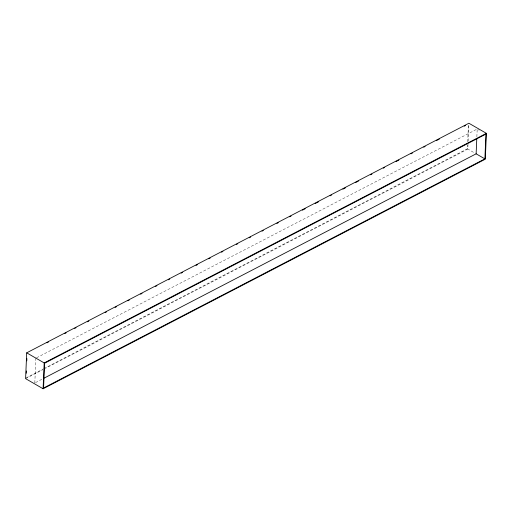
<?xml version="1.0" encoding="UTF-8"?>
<svg xmlns="http://www.w3.org/2000/svg" width="512" height="512" viewBox="0 0 512 512"><rect width="100%" height="100%" fill="white"/><g stroke="black" fill="none" stroke-linecap="round" stroke-linejoin="round"><path stroke-width="0.38" stroke-dasharray="2.56 1.92" d="M34.81 382.963L35.866 358.176M43.795 368.704L467.386 148.774L467.552 144.902M467.686 141.805L468.442 123.981M468 144.371L467.802 149.069L45.472 368.339M468.134 141.242L468.87 124.019M476.864 136.781L477.19 129.037L479.213 130.202M36.57 357.805L476.48 129.402M26.061 377.914L43.085 369.075M25.6 378.656L42.637 369.811M35.52 382.598L41.901 379.283M467.386 148.774L475.206 153.338"/><path stroke-width="0.77" d="M26.701 352.832L25.6 378.656L43.098 388.762L485.299 159.168L486.4 133.344L468.902 123.238L26.701 352.832L44.198 362.931L486.4 133.344M26.259 373.267L26.355 370.944M26.784 360.87L26.88 358.547M43.098 388.762L44.198 362.931M44.032 378.176L476.134 153.824L476.794 138.33M484.89 158.88L485.939 134.086L44.614 363.226L43.558 388.019L484.89 158.88L476.134 153.824M46.982 342.81L48.397 342.067M64.717 333.6L66.138 332.858M74.65 328.442L76.07 327.706M87.424 321.811L88.845 321.069M105.165 312.602L106.579 311.859M115.098 307.443L116.512 306.707M127.866 300.813L129.286 300.077M140.64 294.182L142.061 293.44M155.539 286.445L156.96 285.709M168.314 279.814L169.728 279.078M181.082 273.184L182.502 272.442M195.981 265.446L197.402 264.71M208.755 258.816L210.176 258.08M221.523 252.186L222.944 251.443M236.429 244.448L237.843 243.712M249.197 237.818L250.618 237.082M261.971 231.187L263.386 230.445M276.87 223.45L278.291 222.714M289.638 216.819L291.059 216.083M302.413 210.189L305.248 208.71M315.181 203.558L318.733 201.715M330.086 195.821L331.501 195.085M342.854 189.19L345.696 187.712M355.629 182.56L358.464 181.082M370.528 174.822L371.949 174.086M383.296 168.192L384.717 167.456M396.07 161.562L398.906 160.083M410.97 153.824L412.39 153.088M423.744 147.194L425.158 146.458M436.512 140.563L439.354 139.085M464.186 126.195L465.606 125.459"/></g></svg>
